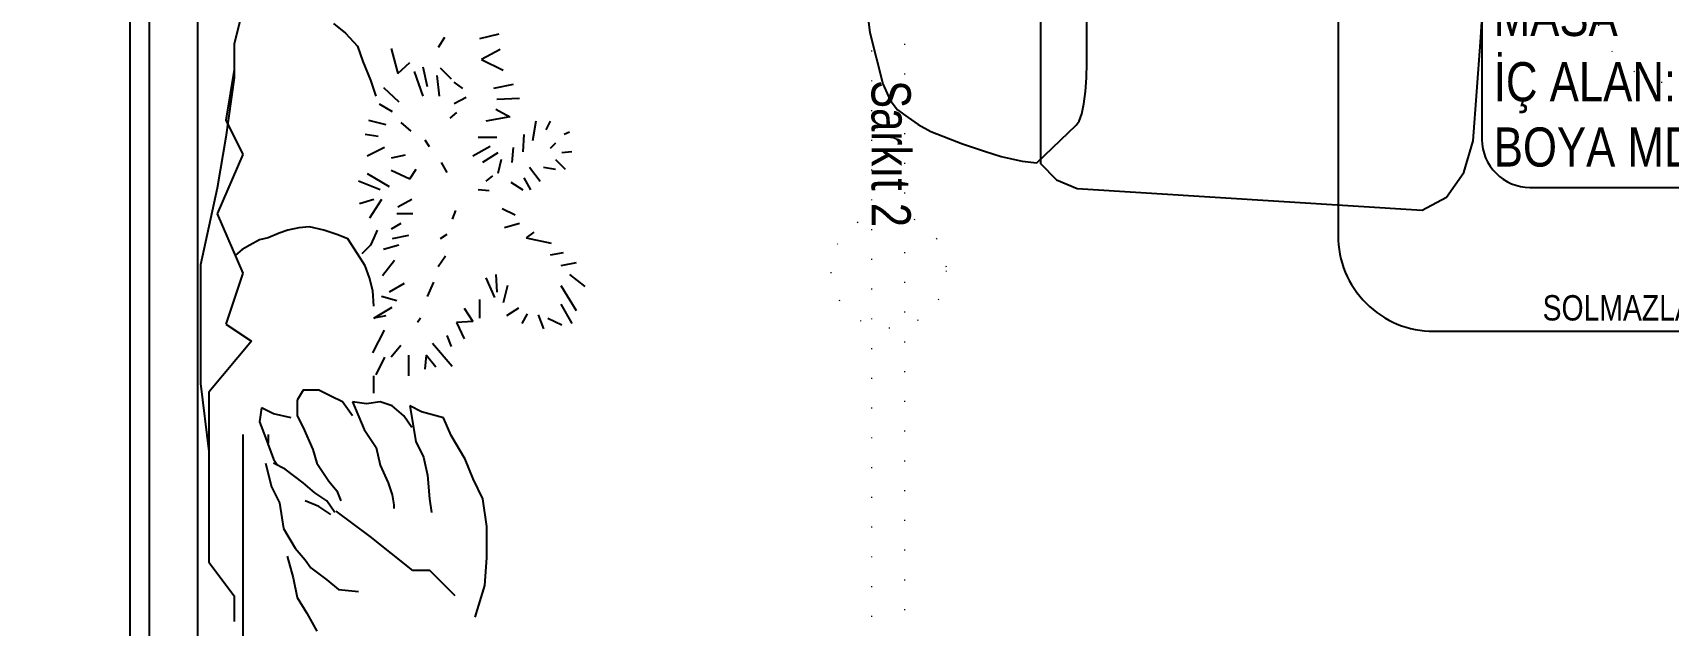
# Model space of a CAD drawing. Header units: millimetres. Extents: x 7687 to 15428, y -715 to 4028.
# Drawn here: x 9606.8 to 9777.2, y 13.8 to 75.5 of the extents above; entities that cross this region are included whole.
import ezdxf

# ---------------------------------------------------------------- set-up
doc = ezdxf.new("R2010")
doc.units = ezdxf.units.MM
for name, pattern in [('14.022_CEKIRDEKLER_SAFTLAR_+51.00$0$ACAD_ISO07W100', [3, 0, -3]), ('ACAD_ISO07W100', [3, 0, -3]), ('CONTINUA', [0])]:
    doc.linetypes.add(name, pattern=pattern)
for name, color, linetype in [('0-MOBIL', 3, 'CONTINUA'), ('LAMİNANT MASA', 121, 'Continuous'), ('YAZI', 121, 'Continuous')]:
    doc.layers.add(name, color=color, linetype=linetype)
for name, color, linetype, lineweight in [('Sarkıt Ayd.', 50, 'ACAD_ISO07W100', 0), ('SS_FURNITURE', 23, 'Continuous', 25), ('yazı', 7, 'Continuous', 20)]:
    doc.layers.add(name, color=color, linetype=linetype, lineweight=lineweight)
doc.styles.add('OTEL AKSARAY', font='', dxfattribs={"width": 0.8})
doc.styles.get('OTEL AKSARAY').set_extended_font_data('FrankRuehl')

# ---------------------------------------------------------------- blocks, each defined once
blk = doc.blocks.new('fdgfff')
at = {"color": 67, "true_color": 0x727430}
for p, q in [((50511.4408, 5720.5477), (50511.442, 5720.5365)), ((50511.5669, 5720.5526), (50511.5706, 5720.5353)), ((50511.5805, 5720.5452), (50511.5941, 5720.5625)), ((50511.5929, 5720.5353), (50511.6213, 5720.5526)), ((50511.6139, 5720.5353), (50511.6361, 5720.5477)), ((50511.4185, 5720.5452), (50511.421, 5720.539)), ((50511.4309, 5720.5291), (50511.4371, 5720.5229)), ((50511.4494, 5720.5291), (50511.4605, 5720.5402)), ((50511.4581, 5720.5155), (50511.4605, 5720.5291)), ((50511.5558, 5720.5378), (50511.5582, 5720.5229)), ((50511.63, 5720.5204), (50511.6374, 5720.5365)), ((50511.4061, 5720.5229), (50511.416, 5720.518)), ((50511.4581, 5720.4994), (50511.4742, 5720.5118)), ((50511.5385, 5720.4957), (50511.5446, 5720.5242)), ((50511.6262, 5720.5093), (50511.6423, 5720.5155)), ((50511.4061, 5720.5068), (50511.4284, 5720.5031)), ((50511.421, 5720.4932), (50511.4408, 5720.492)), ((50511.4704, 5720.4932), (50511.484, 5720.5006)), ((50511.4754, 5720.4784), (50511.484, 5720.492)), ((50511.5323, 5720.5044), (50511.5385, 5720.4957)), ((50511.625, 5720.4969), (50511.6361, 5720.4907)), ((50511.3641, 5720.4808), (50511.369, 5720.4586)), ((50511.3802, 5720.4883), (50511.3814, 5720.4623)), ((50511.3925, 5720.4611), (50511.4012, 5720.4771)), ((50511.4012, 5720.4771), (50511.4061, 5720.4499)), ((50511.4358, 5720.4808), (50511.4531, 5720.4796)), ((50511.5051, 5720.4685), (50511.5125, 5720.4833)), ((50511.5224, 5720.4883), (50511.5273, 5720.471)), ((50511.5929, 5720.4747), (50511.6126, 5720.4697)), ((50511.6188, 5720.487), (50511.6275, 5720.4734)), ((50511.3072, 5720.4648), (50511.3122, 5720.4425)), ((50511.3245, 5720.466), (50511.3357, 5720.445)), ((50511.3357, 5720.445), (50511.348, 5720.4697)), ((50511.4247, 5720.4623), (50511.4247, 5720.4413)), ((50511.4346, 5720.4549), (50511.4457, 5720.4351)), ((50511.442, 5720.4635), (50511.4531, 5720.4462)), ((50511.4494, 5720.4672), (50511.4655, 5720.4635)), ((50511.468, 5720.4573), (50511.4742, 5720.4499)), ((50511.4853, 5720.4536), (50511.484, 5720.4413)), ((50511.5805, 5720.4611), (50511.6003, 5720.4623)), ((50511.5842, 5720.4499), (50511.6065, 5720.4598)), ((50511.6089, 5720.4425), (50511.63, 5720.4425)), ((50511.6188, 5720.4252), (50511.6337, 5720.4351)), ((50511.6337, 5720.4351), (50511.6349, 5720.4165)), ((50511.8129, 5720.4353), (50511.7904, 5720.4263)), ((50511.8354, 5720.4466), (50511.8129, 5720.4353)), ((50511.8668, 5720.4511), (50511.8354, 5720.4466)), ((50511.9027, 5720.4511), (50511.8668, 5720.4511)), ((50511.9342, 5720.4488), (50511.9027, 5720.4511)), ((50511.9701, 5720.4376), (50511.9342, 5720.4488)), ((50511.369, 5720.4239), (50511.3616, 5720.414)), ((50511.3789, 5720.4276), (50511.3864, 5720.414)), ((50511.3962, 5720.4165), (50511.4024, 5720.4091)), ((50511.6349, 5720.4165), (50511.6535, 5720.4252)), ((50511.7904, 5720.4263), (50511.7635, 5720.4106)), ((50511.3109, 5720.4029), (50511.3221, 5720.3955)), ((50511.3455, 5720.3979), (50511.3579, 5720.4103)), ((50511.4531, 5720.3992), (50511.4643, 5720.4054)), ((50511.5075, 5720.4153), (50511.5174, 5720.4116)), ((50511.5347, 5720.4054), (50511.5397, 5720.3979)), ((50511.5595, 5720.4041), (50511.5718, 5720.3955)), ((50511.6497, 5720.4054), (50511.6621, 5720.4103)), ((50511.6584, 5720.3893), (50511.6844, 5720.4116)), ((50511.7433, 5720.4016), (50511.7365, 5720.3769)), ((50511.7635, 5720.4106), (50511.7433, 5720.4016)), ((50511.9459, 5720.4152), (50511.9169, 5720.3862)), ((50511.3443, 5720.3781), (50511.3666, 5720.3831)), ((50511.3542, 5720.3942), (50511.3777, 5720.3967)), ((50511.4272, 5720.3806), (50511.4346, 5720.3856)), ((50511.5892, 5720.3905), (50511.6052, 5720.3831)), ((50511.6856, 5720.393), (50511.672, 5720.3819)), ((50511.672, 5720.3819), (50511.6881, 5720.3806)), ((50511.6755, 5720.3862), (50511.6755, 5720.3862)), ((50511.7702, 5720.3702), (50511.7882, 5720.3791)), ((50511.7882, 5720.3791), (50511.8084, 5720.3836)), ((50511.8084, 5720.3836), (50511.8354, 5720.3859)), ((50511.8354, 5720.3859), (50511.8511, 5720.3881)), ((50511.9169, 5720.3862), (50511.9169, 5720.3668)), ((50511.3517, 5720.3497), (50511.3394, 5720.3633)), ((50511.3493, 5720.3682), (50511.3777, 5720.3781)), ((50511.4074, 5720.3534), (50511.4173, 5720.3645)), ((50511.4717, 5720.3633), (50511.4605, 5720.3707)), ((50511.4618, 5720.3423), (50511.4717, 5720.3633)), ((50511.4952, 5720.3658), (50511.5038, 5720.3497)), ((50511.5112, 5720.367), (50511.5112, 5720.3485)), ((50511.536, 5720.3621), (50511.5397, 5720.3435)), ((50511.63, 5720.3757), (50511.6349, 5720.372)), ((50511.672, 5720.3621), (50511.6955, 5720.3621)), ((50511.7365, 5720.3769), (50511.7298, 5720.3634)), ((50511.7298, 5720.3634), (50511.7702, 5720.3702)), ((50511.7545, 5720.3657), (50511.741, 5720.3567)), ((50511.9169, 5720.3668), (50511.8783, 5720.3185)), ((50511.3233, 5720.3423), (50511.3517, 5720.3497)), ((50511.3678, 5720.3336), (50511.3839, 5720.3509)), ((50511.3864, 5720.3287), (50511.395, 5720.3435)), ((50511.4445, 5720.3583), (50511.4482, 5720.3423)), ((50511.5224, 5720.3534), (50511.5286, 5720.3423)), ((50511.5471, 5720.3509), (50511.5521, 5720.3336)), ((50511.5644, 5720.346), (50511.5817, 5720.3324)), ((50511.5904, 5720.3571), (50511.6003, 5720.3398)), ((50511.6102, 5720.3485), (50511.6052, 5720.3311)), ((50511.63, 5720.3225), (50511.6176, 5720.3435)), ((50511.6609, 5720.3534), (50511.6745, 5720.3423)), ((50511.7298, 5720.3432), (50511.7253, 5720.3297)), ((50511.741, 5720.3567), (50511.7298, 5720.3432)), ((50511.8174, 5720.3387), (50511.8309, 5720.3432)), ((50511.8309, 5720.3432), (50511.8421, 5720.3454)), ((50511.8421, 5720.3454), (50511.8466, 5720.3454)), ((50511.3592, 5720.3188), (50511.3777, 5720.3249)), ((50511.4049, 5720.3163), (50511.4098, 5720.3361)), ((50511.4235, 5720.3274), (50511.421, 5720.3126)), ((50511.4358, 5720.3348), (50511.4457, 5720.315)), ((50511.4655, 5720.315), (50511.4803, 5720.3398)), ((50511.484, 5720.3299), (50511.4742, 5720.3051)), ((50511.4952, 5720.3311), (50511.5162, 5720.3175)), ((50511.5298, 5720.3262), (50511.5385, 5720.3225)), ((50511.6275, 5720.3361), (50511.63, 5720.3225)), ((50511.6695, 5720.3212), (50511.6436, 5720.3348)), ((50511.6745, 5720.3348), (50511.6943, 5720.3249)), ((50511.7253, 5720.3297), (50511.7276, 5720.314)), ((50511.7568, 5720.3117), (50511.777, 5720.3252)), ((50511.777, 5720.3252), (50511.7972, 5720.3297)), ((50511.7972, 5720.3297), (50511.8174, 5720.3387)), ((50511.3208, 5720.3039), (50511.3381, 5720.3101)), ((50511.3381, 5720.3101), (50511.3592, 5720.3188)), ((50511.4952, 5720.3225), (50511.5001, 5720.3064)), ((50511.5385, 5720.3225), (50511.5471, 5720.3188)), ((50511.5471, 5720.3188), (50511.557, 5720.3089)), ((50511.5706, 5720.3126), (50511.557, 5720.3039)), ((50511.5842, 5720.3175), (50511.5706, 5720.3126)), ((50511.599, 5720.3212), (50511.5842, 5720.3175)), ((50511.6164, 5720.3225), (50511.599, 5720.3212)), ((50511.7153, 5720.3225), (50511.6955, 5720.3225)), ((50511.7276, 5720.314), (50511.7253, 5720.2982)), ((50511.7253, 5720.2982), (50511.7568, 5720.3117)), ((50511.8783, 5720.3185), (50511.8493, 5720.2798)), ((50511.9387, 5720.2825), (50511.9409, 5720.305)), ((50511.2948, 5720.2767), (50511.306, 5720.2903)), ((50511.306, 5720.2903), (50511.3208, 5720.3039)), ((50511.5397, 5720.2928), (50511.5347, 5720.2804)), ((50511.557, 5720.3039), (50511.5397, 5720.2928)), ((50511.7253, 5720.287), (50511.7186, 5720.2735)), ((50511.741, 5720.2982), (50511.7253, 5720.287)), ((50511.5347, 5720.2804), (50511.5298, 5720.2655)), ((50511.7186, 5720.2735), (50511.7118, 5720.26)), ((50511.7949, 5720.2578), (50511.8152, 5720.2713)), ((50511.8152, 5720.2713), (50511.8264, 5720.2803)), ((50511.8264, 5720.2803), (50511.8376, 5720.2848)), ((50511.8376, 5720.269), (50511.8286, 5720.2555)), ((50511.8511, 5720.278), (50511.8376, 5720.269)), ((50511.8533, 5720.2735), (50511.8443, 5720.26)), ((50511.914, 5720.251), (50511.9274, 5720.269)), ((50511.9274, 5720.269), (50511.9387, 5720.2825)), ((50511.5298, 5720.2655), (50511.5261, 5720.2495)), ((50511.5261, 5720.2495), (50511.5273, 5720.2371)), ((50511.7118, 5720.26), (50511.7118, 5720.2421)), ((50511.7545, 5720.2421), (50511.7792, 5720.2533)), ((50511.7792, 5720.2533), (50511.7949, 5720.2578)), ((50511.8286, 5720.2555), (50511.8174, 5720.2421)), ((50511.8443, 5720.26), (50511.8376, 5720.2443)), ((50511.905, 5720.2443), (50511.914, 5720.251)), ((50511.9656, 5720.2465), (50511.9858, 5720.2578)), ((50511.5273, 5720.2371), (50511.5298, 5720.2247)), ((50511.7118, 5720.2421), (50511.7231, 5720.2353)), ((50511.7231, 5720.2353), (50511.741, 5720.2353)), ((50511.741, 5720.2353), (50511.7545, 5720.2421)), ((50511.8174, 5720.2421), (50511.8017, 5720.2218)), ((50511.8691, 5720.2196), (50511.8915, 5720.2331)), ((50511.8915, 5720.2331), (50511.905, 5720.2443)), ((50511.9005, 5720.2241), (50511.9252, 5720.2308)), ((50511.9252, 5720.2308), (50511.9477, 5720.2353)), ((50511.9477, 5720.2353), (50511.9656, 5720.2465)), ((50511.5298, 5720.2247), (50511.5335, 5720.2148)), ((50511.5335, 5720.2148), (50511.5385, 5720.2024)), ((50511.7433, 5720.2286), (50511.7388, 5720.2083)), ((50511.7904, 5720.2083), (50511.7972, 5720.2128)), ((50511.8017, 5720.2218), (50511.7949, 5720.2083)), ((50511.8219, 5720.2061), (50511.8399, 5720.2151)), ((50511.8399, 5720.2151), (50511.8691, 5720.2196)), ((50511.5385, 5720.2024), (50511.5409, 5720.1925)), ((50511.7388, 5720.2083), (50511.7321, 5720.1949)), ((50511.7321, 5720.1949), (50511.7478, 5720.1926)), ((50511.7478, 5720.1926), (50511.7657, 5720.1994)), ((50511.7624, 5720.2025), (50511.7721, 5720.2025)), ((50511.7657, 5720.1994), (50511.7904, 5720.2083)), ((50511.7949, 5720.1994), (50511.8219, 5720.2061)), ((50511.2408, 5720.1832), (50511.3181, 5720.1638)), ((50511.5409, 5720.1925), (50511.5471, 5720.1814)), ((50511.5471, 5720.1814), (50511.5521, 5720.1727)), ((50511.6368, 5720.1542), (50511.6562, 5720.1832)), ((50511.6562, 5720.1832), (50511.7141, 5720.1349)), ((50511.3181, 5720.1638), (50511.3567, 5720.1638)), ((50511.3471, 5720.1638), (50511.405, 5720.1542)), ((50511.3567, 5720.1638), (50511.4243, 5720.1542)), ((50511.405, 5720.1542), (50511.4437, 5720.1735)), ((50511.4437, 5720.1735), (50511.5113, 5720.1445)), ((50511.5113, 5720.1445), (50511.5789, 5720.1735)), ((50511.5521, 5720.1727), (50511.5582, 5720.1653)), ((50511.5789, 5720.1735), (50511.6368, 5720.1542)), ((50511.7624, 5720.1735), (50511.8397, 5720.1735)), ((50511.8397, 5720.1735), (50511.9363, 5720.1735)), ((50511.9073, 5720.1349), (50511.9459, 5720.1638)), ((50511.9363, 5720.1735), (50512.0425, 5720.1735)), ((50511.9459, 5720.1638), (50511.9749, 5720.1638)), ((50511.4243, 5720.1542), (50511.4823, 5720.1445)), ((50511.4823, 5720.1445), (50511.5692, 5720.1252)), ((50511.5692, 5720.1252), (50511.6175, 5720.1252)), ((50511.6175, 5720.1252), (50511.7044, 5720.1252)), ((50511.7044, 5720.1252), (50511.7817, 5720.1349)), ((50511.7141, 5720.1349), (50511.7914, 5720.1349)), ((50511.7914, 5720.1349), (50511.9073, 5720.1349))]:
    blk.add_line(p, q, dxfattribs=at)
blk = doc.blocks.new('A$C45576B5D')
for points, elevation in [([(0, 45.99), (16.66, 14.04), (18.37, 12.42), (20.59, 11.58), (61.76, 29.87), (62.63, 32.08), (62.58, 34.44), (50.04, 68.21), (47.77, 69.95), (44.71, 70.58), (41.3, 70.12), (31.58, 66.66), (27.59, 65.16), (17.31, 60.59), (13.53, 58.64), (9.56, 56.5), (4.44, 53.75), (1.81, 51.52), (0.23, 48.84)], 3.76), ([(20.87, 11.3), (21.76, 10), (23.25, 8.22), (24.42, 6.92), (25.98, 5.2), (28.46, 2.69), (29.66, 1.69), (30.75, 0.97), (31.91, 0.3), (33.16, 0.01), (34.93, 0), (40.38, 0.94), (45.73, 2.56), (51.7, 5.21), (56.48, 8.09), (60.84, 11.51), (62.07, 12.88), (62.69, 14), (62.97, 15.31), (63.21, 16.58), (63.36, 18.08), (63.17, 21.61), (62.95, 24.01), (62.74, 25.84), (62.31, 28.03), (61.83, 29.5), (56.59, 31.67), (56.08, 31.77), (55.28, 31.71), (54.24, 31.49), (53, 31.13), (51.63, 30.64), (50.22, 30.05), (39.21, 25.16), (28.2, 20.27), (26.82, 19.62), (25.55, 18.94), (24.45, 18.26), (23.58, 17.63), (23, 17.08), (22.73, 16.63)], 13)]:
    blk.add_lwpolyline(points, close=True, dxfattribs=dict(elevation=elevation))
blk = doc.blocks.new('fxtgd')
at = {"layer": 'Sarkıt Ayd.', "linetype": '14.022_CEKIRDEKLER_SAFTLAR_+51.00$0$ACAD_ISO07W100'}
for centre, radius in [((47577.87, 3685.46), 6), ((47587.87, 3681.37), 3.6), ((47577.16, 3672.82), 8.75), ((47589.2, 3674.2), 5.55)]:
    blk.add_circle(centre, radius, dxfattribs=at)
at = {"layer": 'Sarkıt Ayd.', "insert": (47575.13, 3681.18), "char_height": 4.08, "attachment_point": 1, "style": 'OTEL AKSARAY'}
blk.add_mtext_dynamic_manual_height_columns('Sark{\\fArial|b0|i0|c162|p34;ıt 1}', width=49.5719, gutter_width=425, heights=[0], dxfattribs=at)
blk = doc.blocks.new('LAMİNANT CEVİZ MASA')
at = {"layer": 'LAMİNANT MASA'}
for points in [[(47278.24, 3555.66), (47338.24, 3555.66, 0.414214), (47348.24, 3565.66), (47348.24, 3625.66, 0.414214), (47338.24, 3635.66), (47278.24, 3635.66, 0.414214), (47268.24, 3625.66), (47268.24, 3565.66, 0.414214)], [(47288.24, 3570.66), (47328.24, 3570.66, 0.414214), (47333.24, 3575.66), (47333.24, 3615.66, 0.414214), (47328.24, 3620.66), (47288.24, 3620.66, 0.414214), (47283.24, 3615.66), (47283.24, 3575.66, 0.414214)]]:
    blk.add_lwpolyline(points, format="xyb", close=True, dxfattribs=at)
at = {"layer": 'Sarkıt Ayd.'}
blk.add_blockref('fxtgd', (-273.4, -82.67), dxfattribs=at)
at = {"layer": 'yazı', "attachment_point": 1, "style": 'OTEL AKSARAY'}
for s, width, insert, char_height in [('LAM{\\fArial|b0|i0|c162|p34;İNANT CEVİZ KAPLAMA MASA TABLASI 80X80 cm}', 49.5719, (47272.5, 3630.85), 4.08), ('{\\fArial|b0|i0|c162|p34;MASA\\PİÇ ALAN: LAKE BOYA MDF}', 37.1071, (47284.47, 3590.51), 4.08), ('{\\fArial|b0|i0|c162|p34;SOLMAZLAR MODEL 4}', 37.1071, (47289.56, 3559.43), 2.6438)]:
    blk.add_mtext_dynamic_manual_height_columns(s, width=width, gutter_width=425, heights=[0], dxfattribs=dict(at, insert=insert, char_height=char_height))
blk = doc.blocks.new('AJGIRHNGPB')
at = {"layer": 'Sarkıt Ayd.', "linetype": '14.022_CEKIRDEKLER_SAFTLAR_+51.00$0$ACAD_ISO07W100'}
blk.add_lwpolyline([(49949.25, 3313.17), (49949.25, 2593.17), (49945.85, 2593.17), (49945.85, 3313.17)], dxfattribs=at)
blk.add_circle((49947.6, 3181.04), 6, dxfattribs=at)
at = {"layer": 'Sarkıt Ayd.', "insert": (49949.9, 3185.58), "char_height": 4.08, "attachment_point": 3, "rotation": 270, "style": 'OTEL AKSARAY'}
blk.add_mtext_dynamic_manual_height_columns('Sark{\\fArial|b0|i0|c162|p34;ıt 2 }', width=49.5719, gutter_width=425, heights=[0], dxfattribs=at)

msp = doc.modelspace()

# ---------------------------------------------------------------- linework, layer by layer
at = {"color": 242, "true_color": 0xcd2027}
msp.add_lwpolyline([(9601.96, -547.16), (9616.96, -547.16), (9616.96, 185.84), (9601.96, 185.84)], dxfattribs=at)
at = {"layer": '0-MOBIL'}
msp.add_lwpolyline([(9618.96, 172.84), (9623.96, 172.84), (9623.96, -527.16), (9618.96, -527.16)], close=True, dxfattribs=at)

# ---------------------------------------------------------------- block references
at = {"layer": '0-MOBIL', "xscale": 91.63154186879913, "yscale": 91.63154186879913, "zscale": 91.63154186879913, "rotation": 270}
msp.add_blockref('fdgfff', (-514519.62, 4628504.3), dxfattribs=at)
at = {"layer": 'SS_FURNITURE', "rotation": 246.0476519141656}
msp.add_blockref('A$C45576B5D', (9709.59, 130.44, -3.76), dxfattribs=at)
at = {"layer": 'YAZI'}
for name, p in [('AJGIRHNGPB', (-40251.6, -3130.33)), ('LAMİNANT CEVİZ MASA', (-37525.41, -3511.27))]:
    msp.add_blockref(name, p, dxfattribs=at)

doc.saveas('drawing.dxf')
